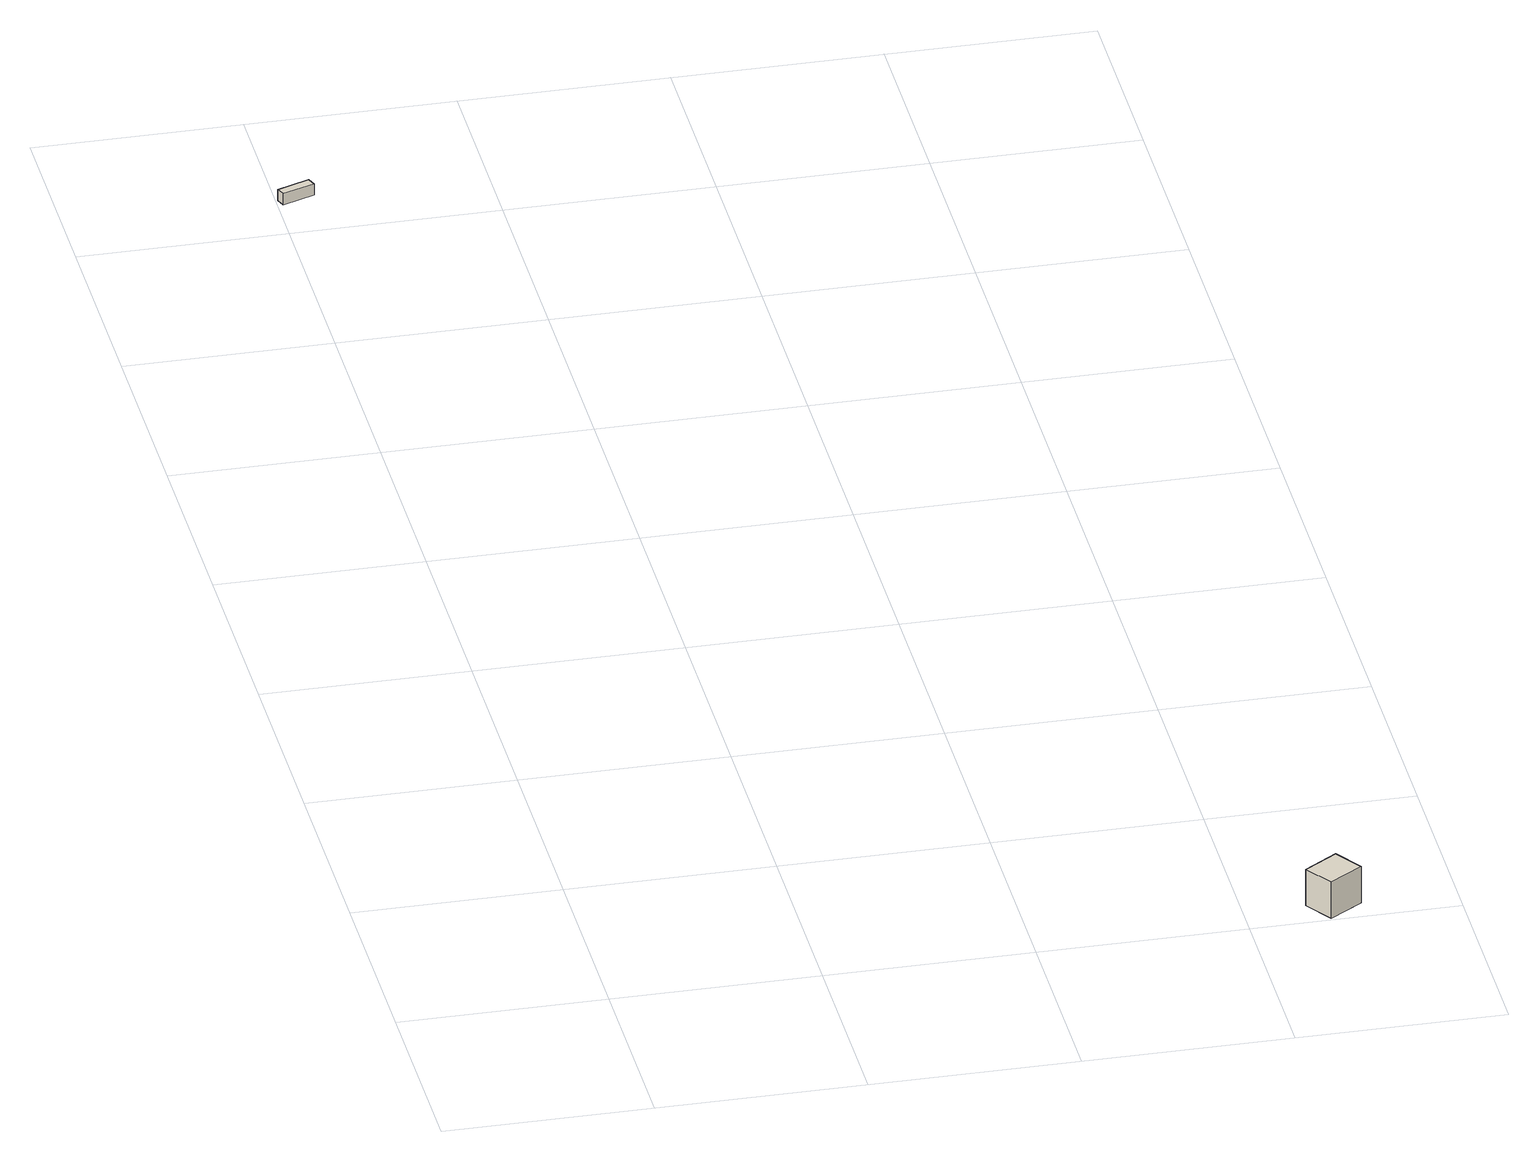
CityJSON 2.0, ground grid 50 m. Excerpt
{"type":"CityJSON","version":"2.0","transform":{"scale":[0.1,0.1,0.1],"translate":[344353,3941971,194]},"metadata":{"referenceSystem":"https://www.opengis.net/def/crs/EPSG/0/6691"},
"CityObjects":{
"building1":{"type":"Building","attributes":{"BuildingIDAttribute.prefecture":"14","BuildingIDAttribute.city":"14151","BuildingDetailAttribute.surveyYear":2015,"BuildingLandSlideRiskAttribute.description":"1","BuildingLandSlideRiskAttribute.areaType":"1"},"geometry":[{"type":"Solid","lod":"1","boundaries":[[[[0,1,2,3]],[[2,4,5,3]],[[1,6,4,2]],[[0,7,6,1]],[[3,5,7,0]],[[4,6,7,5]]]]}]},
"building2":{"type":"Building","attributes":{"usage":"441","measuredHeight":10.8,"storeysAboveGround":2,"BuildingIDAttribute.prefecture":"14","BuildingIDAttribute.city":"14151","BuildingDetailAttribute.totalFloorArea":151.49,"BuildingDetailAttribute.buildingFootprintArea":75.74,"BuildingDetailAttribute.buildingStructureType":"610","BuildingDetailAttribute.buildingStructureOrgType":"2","BuildingDetailAttribute.orgUsage":"160","BuildingDetailAttribute.surveyYear":2015,"BuildingLandSlideRiskAttribute.description":"1","BuildingLandSlideRiskAttribute.areaType":"1"},"geometry":[{"type":"Solid","lod":"1","boundaries":[[[[8,9,10,11]],[[10,12,13,11]],[[9,14,12,10]],[[8,15,14,9]],[[11,13,15,8]],[[12,14,15,13]]]]}]}
},
"vertices":[
[81,3669,15],[89,3647,15],[11,3619,15],[3,3640,15],[11,3619,45],[3,3640,45],[89,3647,45],[81,3669,45],
[1729,128,9],[1774,60,9],[1693,6,9],[1648,74,9],[1693,6,106],[1648,74,106],[1774,60,106],[1729,128,106]
]}
